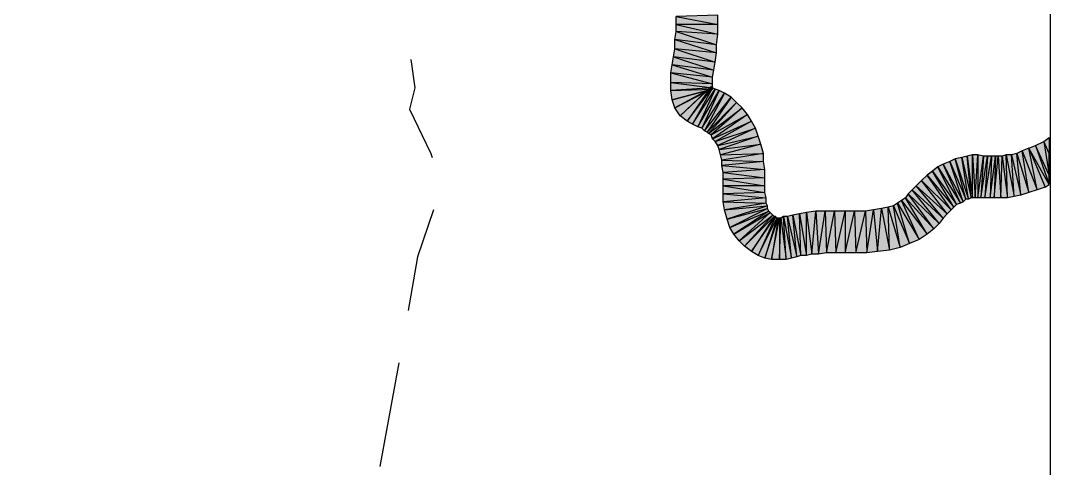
# Model space of a CAD drawing. Header units: millimetres. Extents: x 658 to 813, y 806 to 883.
# Drawn here: x 805.043 to 807.378, y 855.318 to 856.331 of the extents above; entities that cross this region are included whole.
import ezdxf

# ---------------------------------------------------------------- set-up
doc = ezdxf.new("R2010")
doc.units = ezdxf.units.MM
doc.header["$LTSCALE"] = 0.1
for name, color, linetype in [('BANTU 1', 7, 'Continuous'), ('BATKAB', 7, 'Continuous'), ('KLEKTOR2', 7, 'Continuous'), ('zat_Mask_solid', 7, 'Continuous')]:
    doc.layers.add(name, color=color, linetype=linetype)

msp = doc.modelspace()

# ---------------------------------------------------------------- hatches: boundary and pattern name
at = {"layer": 'KLEKTOR2'}
h = msp.add_hatch(color=7, dxfattribs=at)
h.paths.add_polyline_path([(806.6242, 856.3436), (806.53, 856.3405), (806.6242, 856.3223)])
h.paths.add_polyline_path([(806.53, 856.3405), (806.6242, 856.3223), (806.53, 856.3223)], flags=17)
h = msp.add_hatch(color=7, dxfattribs=at)
h.paths.add_polyline_path([(806.6242, 856.3223), (806.53, 856.3223), (806.6242, 856.301)], flags=17)
h.paths.add_polyline_path([(806.53, 856.3223), (806.6242, 856.301), (806.53, 856.3071)], flags=17)
h = msp.add_hatch(color=7, dxfattribs=at)
h.paths.add_polyline_path([(806.6212, 856.2767), (806.527, 856.2889), (806.6212, 856.2585)], flags=17)
h.paths.add_polyline_path([(806.527, 856.2889), (806.6212, 856.2585), (806.527, 856.2676)], flags=17)
h = msp.add_hatch(color=7, dxfattribs=at)
h.paths.add_polyline_path([(806.6121, 856.2037), (806.5178, 856.2129), (806.6121, 856.1885)], flags=17)
h.paths.add_polyline_path([(806.5178, 856.2129), (806.6121, 856.1885), (806.5178, 856.1916)], flags=17)
h = msp.add_hatch(color=7, dxfattribs=at)
h.paths.add_polyline_path([(806.6121, 856.1885), (806.5178, 856.1916), (806.6121, 856.1794)], flags=17)
h.paths.add_polyline_path([(806.5178, 856.1916), (806.6121, 856.1794), (806.5178, 856.1733)])
h.paths.add_polyline_path([(806.6121, 856.1794), (806.5178, 856.1733), (806.6121, 856.1764)], flags=17)
for points in [[(806.609, 856.1825), (806.5543, 856.1034), (806.5391, 856.1156)], [(806.609, 856.1825), (806.5543, 856.1034), (806.6121, 856.1794)], [(806.5999, 856.1733), (806.527, 856.1338), (806.5209, 856.1521)], [(806.5969, 856.1703), (806.5391, 856.1156), (806.527, 856.1338)], [(806.5543, 856.1034), (806.6121, 856.1794), (806.5665, 856.0973)], [(806.6121, 856.1794), (806.5665, 856.0973), (806.6182, 856.1764)], [(806.5665, 856.0973), (806.6182, 856.1764), (806.5786, 856.0913)], [(806.6182, 856.1764), (806.5786, 856.0913), (806.6273, 856.1733)], [(806.5786, 856.0913), (806.6273, 856.1733), (806.5878, 856.0882)], [(806.6273, 856.1733), (806.5878, 856.0882), (806.6394, 856.1673)], [(806.5878, 856.0882), (806.6394, 856.1673), (806.5938, 856.0821)], [(806.6394, 856.1673), (806.5938, 856.0821), (806.6546, 856.1581)], [(806.5938, 856.0821), (806.6546, 856.1581), (806.5999, 856.0791)], [(806.6546, 856.1581), (806.5999, 856.0791), (806.6668, 856.146)], [(806.5999, 856.0791), (806.6668, 856.146), (806.603, 856.0761)], [(806.6668, 856.146), (806.603, 856.0761), (806.679, 856.1338)], [(806.603, 856.0761), (806.679, 856.1338), (806.609, 856.073)], [(806.679, 856.1338), (806.609, 856.073), (806.6911, 856.1186)], [(806.609, 856.073), (806.6911, 856.1186), (806.6121, 856.0639)], [(806.6911, 856.1186), (806.6121, 856.0639), (806.7002, 856.1034)], [(806.6121, 856.0639), (806.7002, 856.1034), (806.6182, 856.0578)], [(806.7002, 856.1034), (806.6182, 856.0578), (806.7094, 856.0882)], [(806.6182, 856.0578), (806.7094, 856.0882), (806.6242, 856.0487)], [(806.7094, 856.0882), (806.6242, 856.0487), (806.7154, 856.07)], [(806.6242, 856.0487), (806.7154, 856.07), (806.6273, 856.0396)], [(806.7154, 856.07), (806.6273, 856.0396), (806.7215, 856.0517)], [(807.3751, 856.0669), (807.3751, 856.0305), (807.363, 856.0578)], [(806.6273, 856.0396), (806.7215, 856.0517), (806.6303, 856.0274)], [(806.7215, 856.0517), (806.6303, 856.0274), (806.7276, 856.0305)], [(806.6303, 856.0274), (806.7276, 856.0305), (806.6334, 856.0153)], [(806.7276, 856.0305), (806.6334, 856.0153), (806.7276, 856.0122)], [(806.6334, 856.0153), (806.7276, 856.0122), (806.6334, 856.0031)], [(806.7276, 856.0122), (806.6334, 856.0031), (806.7306, 855.994)], [(806.6334, 856.0031), (806.7306, 855.994), (806.6364, 855.9879)], [(806.7306, 855.994), (806.6364, 855.9879), (806.7306, 855.9757)], [(806.6364, 855.9879), (806.7306, 855.9757), (806.6364, 855.9727)]]:
    msp.add_hatch(color=7, dxfattribs=at).paths.add_polyline_path(points)
h = msp.add_hatch(color=7, dxfattribs=at)
h.paths.add_polyline_path([(807.3751, 855.9818), (807.3447, 856.0487), (807.3751, 855.9605)], flags=17)
h.paths.add_polyline_path([(807.3447, 856.0487), (807.3751, 855.9605), (807.3295, 856.0426)])
h = msp.add_hatch(color=7, dxfattribs=at)
h.paths.add_polyline_path([(807.3751, 856.0305), (807.363, 856.0578), (807.3751, 855.9818)], flags=17)
h.paths.add_polyline_path([(807.363, 856.0578), (807.3751, 855.9818), (807.3447, 856.0487)])
h = msp.add_hatch(color=7, dxfattribs=at)
h.paths.add_polyline_path([(807.1867, 855.9271), (807.1623, 856.0183), (807.1927, 855.9271)], flags=16)
h.paths.add_polyline_path([(807.1623, 856.0183), (807.1927, 855.9271), (807.1775, 856.0213)])
h = msp.add_hatch(color=7, dxfattribs=at)
h.paths.add_polyline_path([(807.1988, 855.9301), (807.1897, 856.0244), (807.2019, 855.9301)], flags=16)
h.paths.add_polyline_path([(807.1897, 856.0244), (807.2019, 855.9301), (807.2019, 856.0274)])
h = msp.add_hatch(color=7, dxfattribs=at)
h.paths.add_polyline_path([(807.2019, 855.9301), (807.2019, 856.0274), (807.2079, 855.9301)], flags=16)
h.paths.add_polyline_path([(807.2019, 856.0274), (807.2079, 855.9301), (807.214, 856.0274)])
h.paths.add_polyline_path([(807.2079, 855.9301), (807.214, 856.0274), (807.214, 855.9301)], flags=17)
h = msp.add_hatch(color=7, dxfattribs=at)
h.paths.add_polyline_path([(807.214, 856.0274), (807.214, 855.9301), (807.2262, 856.0244)])
h.paths.add_polyline_path([(807.214, 855.9301), (807.2262, 856.0244), (807.2201, 855.9301)], flags=17)
h = msp.add_hatch(color=7, dxfattribs=at)
h.paths.add_polyline_path([(807.2262, 856.0244), (807.2201, 855.9301), (807.2353, 856.0244)], flags=16)
h.paths.add_polyline_path([(807.2201, 855.9301), (807.2353, 856.0244), (807.2292, 855.9301)])
h = msp.add_hatch(color=7, dxfattribs=at)
h.paths.add_polyline_path([(807.2353, 856.0244), (807.2292, 855.9301), (807.2444, 856.0244)], flags=16)
h.paths.add_polyline_path([(807.2292, 855.9301), (807.2444, 856.0244), (807.2414, 855.9301)])
h = msp.add_hatch(color=7, dxfattribs=at)
h.paths.add_polyline_path([(807.2444, 856.0244), (807.2414, 855.9301), (807.2535, 856.0244)], flags=16)
h.paths.add_polyline_path([(807.2414, 855.9301), (807.2535, 856.0244), (807.2505, 855.9301)])
h = msp.add_hatch(color=7, dxfattribs=at)
h.paths.add_polyline_path([(807.2535, 856.0244), (807.2505, 855.9301), (807.2596, 856.0244)], flags=16)
h.paths.add_polyline_path([(807.2505, 855.9301), (807.2596, 856.0244), (807.2657, 855.9301)])
h = msp.add_hatch(color=7, dxfattribs=at)
h.paths.add_polyline_path([(807.2809, 855.9301), (807.2779, 856.0274), (807.2961, 855.9332)])
h.paths.add_polyline_path([(807.2779, 856.0274), (807.2961, 855.9332), (807.29, 856.0274)], flags=17)
h = msp.add_hatch(color=7, dxfattribs=at)
h.paths.add_polyline_path([(806.7306, 855.9757), (806.6364, 855.9727), (806.7306, 855.9575)])
h.paths.add_polyline_path([(806.6364, 855.9727), (806.7306, 855.9575), (806.6364, 855.9575)], flags=17)
h = msp.add_hatch(color=7, dxfattribs=at)
h.paths.add_polyline_path([(806.7306, 855.9575), (806.6364, 855.9575), (806.7306, 855.9423)], flags=17)
h.paths.add_polyline_path([(806.6364, 855.9575), (806.7306, 855.9423), (806.6364, 855.9393)])
h = msp.add_hatch(color=7, dxfattribs=at)
h.paths.add_polyline_path([(806.6394, 855.9028), (806.7367, 855.9119), (806.6455, 855.8815)])
h.paths.add_polyline_path([(806.7367, 855.9119), (806.6455, 855.8815), (806.7367, 855.9058)], flags=17)
h = msp.add_hatch(color=7, dxfattribs=at)
h.paths.add_polyline_path([(806.7519, 855.8876), (806.7002, 855.8085), (806.755, 855.8876)], flags=16)
h.paths.add_polyline_path([(806.7002, 855.8085), (806.755, 855.8876), (806.7154, 855.7994)])
h = msp.add_hatch(color=7, dxfattribs=at)
h.paths.add_polyline_path([(806.758, 855.8845), (806.7306, 855.7933), (806.761, 855.8845)], flags=16)
h.paths.add_polyline_path([(806.7306, 855.7933), (806.761, 855.8845), (806.7458, 855.7903)])
h = msp.add_hatch(color=7, dxfattribs=at)
h.paths.add_polyline_path([(806.761, 855.8845), (806.7458, 855.7903), (806.7641, 855.8845)], flags=16)
h.paths.add_polyline_path([(806.7458, 855.7903), (806.7641, 855.8845), (806.7641, 855.7903)])
h = msp.add_hatch(color=7, dxfattribs=at)
h.paths.add_polyline_path([(806.7641, 855.8845), (806.7641, 855.7903), (806.7671, 855.8845)], flags=16)
h.paths.add_polyline_path([(806.7641, 855.7903), (806.7671, 855.8845), (806.7793, 855.7903)])
h = msp.add_hatch(color=7, dxfattribs=at)
h.paths.add_polyline_path([(806.7793, 855.7903), (806.7732, 855.8876), (806.7914, 855.7933)])
h.paths.add_polyline_path([(806.7732, 855.8876), (806.7914, 855.7933), (806.7823, 855.8876)], flags=17)
h = msp.add_hatch(color=7, dxfattribs=at)
h.paths.add_polyline_path([(806.8127, 855.7994), (806.8097, 855.8937), (806.8249, 855.7994)], flags=16)
h.paths.add_polyline_path([(806.8097, 855.8937), (806.8249, 855.7994), (806.8249, 855.8967)])
h = msp.add_hatch(color=7, dxfattribs=at)
h.paths.add_polyline_path([(806.8887, 855.8997), (806.8918, 855.8055), (806.9131, 855.8997)])
h.paths.add_polyline_path([(806.8918, 855.8055), (806.9131, 855.8997), (806.9131, 855.8055)], flags=17)
h = msp.add_hatch(color=7, dxfattribs=at)
h.paths.add_polyline_path([(806.9131, 855.8997), (806.9131, 855.8055), (806.9343, 855.8997)], flags=16)
h.paths.add_polyline_path([(806.9131, 855.8055), (806.9343, 855.8997), (806.9374, 855.8055)])
at = {"layer": 'zat_Mask_solid'}
for points in [[(806.53, 856.3071), (806.6212, 856.2767), (806.527, 856.2889)], [(806.6242, 856.301), (806.53, 856.3071), (806.6212, 856.2767)], [(806.527, 856.2676), (806.6182, 856.2372), (806.5239, 856.2493)], [(806.6212, 856.2585), (806.527, 856.2676), (806.6182, 856.2372)], [(806.5209, 856.2311), (806.6121, 856.2037), (806.5178, 856.2129)], [(806.5239, 856.2493), (806.6151, 856.2189), (806.5209, 856.2311)], [(806.6151, 856.2189), (806.5209, 856.2311), (806.6121, 856.2037)], [(806.6182, 856.2372), (806.5239, 856.2493), (806.6151, 856.2189)], [(806.5969, 856.1703), (806.6121, 856.1794), (806.609, 856.1825)], [(806.5178, 856.1733), (806.6121, 856.1764), (806.5209, 856.1521)], [(806.5999, 856.1733), (806.6121, 856.1764), (806.6121, 856.1794)], [(807.3143, 856.0365), (807.3478, 855.9484), (807.3295, 856.0426)], [(807.3478, 855.9484), (807.3295, 856.0426), (807.366, 855.9545)], [(807.3751, 855.9605), (807.3295, 856.0426), (807.366, 855.9545)], [(807.1502, 856.0122), (807.1867, 855.9271), (807.1623, 856.0183)], [(807.1775, 856.0213), (807.1988, 855.9301), (807.1897, 856.0244)], [(807.1927, 855.9271), (807.1775, 856.0213), (807.1988, 855.9301)], [(807.2596, 856.0244), (807.2657, 855.9301), (807.2687, 856.0244)], [(807.2657, 855.9301), (807.2687, 856.0244), (807.2809, 855.9301)], [(807.2687, 856.0244), (807.2809, 855.9301), (807.2779, 856.0274)], [(807.29, 856.0274), (807.3113, 855.9362), (807.3022, 856.0305)], [(807.2961, 855.9332), (807.29, 856.0274), (807.3113, 855.9362)], [(807.3022, 856.0305), (807.3295, 855.9423), (807.3143, 856.0365)], [(807.3113, 855.9362), (807.3022, 856.0305), (807.3295, 855.9423)], [(807.3295, 855.9423), (807.3143, 856.0365), (807.3478, 855.9484)], [(807.1107, 855.9909), (807.1654, 855.9149), (807.1228, 856.0001)], [(807.1228, 856.0001), (807.1745, 855.918), (807.135, 856.0061)], [(807.1654, 855.9149), (807.1228, 856.0001), (807.1745, 855.918)], [(807.135, 856.0061), (807.1806, 855.921), (807.1502, 856.0122)], [(807.1745, 855.918), (807.135, 856.0061), (807.1806, 855.921)], [(807.1806, 855.921), (807.1502, 856.0122), (807.1867, 855.9271)], [(807.0863, 855.9697), (807.1532, 855.9028), (807.0985, 855.9818)], [(807.0985, 855.9818), (807.1593, 855.9089), (807.1107, 855.9909)], [(807.1532, 855.9028), (807.0985, 855.9818), (807.1593, 855.9089)], [(807.1593, 855.9089), (807.1107, 855.9909), (807.1654, 855.9149)], [(807.0559, 855.9393), (807.1259, 855.8724), (807.0651, 855.9484)], [(807.0651, 855.9484), (807.135, 855.8845), (807.0742, 855.9575)], [(807.1259, 855.8724), (807.0651, 855.9484), (807.135, 855.8845)], [(807.0742, 855.9575), (807.1441, 855.8937), (807.0863, 855.9697)], [(807.135, 855.8845), (807.0742, 855.9575), (807.1441, 855.8937)], [(807.1441, 855.8937), (807.0863, 855.9697), (807.1532, 855.9028)], [(806.7306, 855.9423), (806.6364, 855.9393), (806.7337, 855.9301)], [(806.6364, 855.9393), (806.7337, 855.9301), (806.6364, 855.921)], [(806.7337, 855.9301), (806.6364, 855.921), (806.7337, 855.918)], [(807.0316, 855.918), (807.0803, 855.8359), (807.0407, 855.9241)], [(807.0407, 855.9241), (807.0985, 855.8481), (807.0499, 855.9301)], [(807.0803, 855.8359), (807.0407, 855.9241), (807.0985, 855.8481)], [(807.0499, 855.9301), (807.1137, 855.8602), (807.0559, 855.9393)], [(807.0985, 855.8481), (807.0499, 855.9301), (807.1137, 855.8602)], [(807.1137, 855.8602), (807.0559, 855.9393), (807.1259, 855.8724)], [(806.6364, 855.921), (806.7337, 855.918), (806.6394, 855.9028)], [(806.7337, 855.918), (806.6394, 855.9028), (806.7367, 855.9119)], [(806.6455, 855.8815), (806.7367, 855.9058), (806.6516, 855.8633)], [(806.7367, 855.9058), (806.6516, 855.8633), (806.7398, 855.8997)], [(806.9587, 855.8997), (806.9617, 855.8055), (806.9769, 855.9028)], [(806.9617, 855.8055), (806.9769, 855.9028), (806.986, 855.8085)], [(806.9769, 855.9028), (806.986, 855.8085), (806.9951, 855.9058)], [(806.986, 855.8085), (806.9951, 855.9058), (807.0134, 855.8116)], [(806.9951, 855.9058), (807.0134, 855.8116), (807.0103, 855.9089)], [(807.0103, 855.9089), (807.0377, 855.8177), (807.0225, 855.9119)], [(807.0134, 855.8116), (807.0103, 855.9089), (807.0377, 855.8177)], [(807.0225, 855.9119), (807.059, 855.8268), (807.0316, 855.918)], [(807.0377, 855.8177), (807.0225, 855.9119), (807.059, 855.8268)], [(807.059, 855.8268), (807.0316, 855.918), (807.0803, 855.8359)], [(806.6516, 855.8633), (806.7398, 855.8997), (806.6607, 855.8481)], [(806.7398, 855.8997), (806.6607, 855.8481), (806.7428, 855.8967)], [(806.6607, 855.8481), (806.7428, 855.8967), (806.6729, 855.8329)], [(806.7428, 855.8967), (806.6729, 855.8329), (806.7489, 855.8906)], [(806.6729, 855.8329), (806.7489, 855.8906), (806.685, 855.8207)], [(806.7489, 855.8906), (806.685, 855.8207), (806.7519, 855.8876)], [(806.685, 855.8207), (806.7519, 855.8876), (806.7002, 855.8085)], [(806.755, 855.8876), (806.7154, 855.7994), (806.758, 855.8845)], [(806.7154, 855.7994), (806.758, 855.8845), (806.7306, 855.7933)], [(806.7671, 855.8845), (806.7793, 855.7903), (806.7732, 855.8876)], [(806.7823, 855.8876), (806.8036, 855.7964), (806.7945, 855.8906)], [(806.7914, 855.7933), (806.7823, 855.8876), (806.8036, 855.7964)], [(806.7945, 855.8906), (806.8127, 855.7994), (806.8097, 855.8937)], [(806.8036, 855.7964), (806.7945, 855.8906), (806.8127, 855.7994)], [(806.8249, 855.8967), (806.837, 855.8025), (806.8462, 855.8997)], [(806.8249, 855.7994), (806.8249, 855.8967), (806.837, 855.8025)], [(806.837, 855.8025), (806.8462, 855.8997), (806.8522, 855.8025)], [(806.8462, 855.8997), (806.8522, 855.8025), (806.8674, 855.8997)], [(806.8522, 855.8025), (806.8674, 855.8997), (806.8705, 855.8055)], [(806.8674, 855.8997), (806.8705, 855.8055), (806.8887, 855.8997)], [(806.8705, 855.8055), (806.8887, 855.8997), (806.8918, 855.8055)], [(806.9343, 855.8997), (806.9374, 855.8055), (806.9587, 855.8997)], [(806.9374, 855.8055), (806.9587, 855.8997), (806.9617, 855.8055)]]:
    msp.add_hatch(color=7, dxfattribs=at).paths.add_polyline_path(points)

# ---------------------------------------------------------------- linework, layer by layer
at = {"layer": 'BANTU 1', "color": 7}
msp.add_lwpolyline([(790.4998, 851.9933), (807.3782, 851.9933), (807.3782, 867.0051), (790.4998, 867.0051), (790.4998, 851.9933)], dxfattribs=at)
at = {"layer": 'BATKAB', "color": 7}
for points in [[(805.9281, 856.2433), (805.9372, 856.1794), (805.925, 856.1308), (805.9737, 856.0305), (805.9767, 856.0213)], [(805.9798, 855.9028), (805.9433, 855.7964), (805.922, 855.6748)], [(805.9007, 855.5562), (805.8582, 855.3221)]]:
    msp.add_lwpolyline(points, dxfattribs=at)
at = {"layer": 'KLEKTOR2', "color": 7}
for points in [[(806.6242, 856.3436), (806.53, 856.3405), (806.6242, 856.3223), (806.6242, 856.3436)], [(806.53, 856.3405), (806.6242, 856.3223), (806.53, 856.3223), (806.53, 856.3405)], [(806.6242, 856.3223), (806.53, 856.3223), (806.6242, 856.301), (806.6242, 856.3223)], [(806.53, 856.3223), (806.6242, 856.301), (806.53, 856.3071), (806.53, 856.3223)], [(806.53, 856.3071), (806.6212, 856.2767), (806.527, 856.2889), (806.53, 856.3071)], [(806.6242, 856.301), (806.53, 856.3071), (806.6212, 856.2767), (806.6242, 856.301)], [(806.6212, 856.2767), (806.527, 856.2889), (806.6212, 856.2585), (806.6212, 856.2767)], [(806.527, 856.2889), (806.6212, 856.2585), (806.527, 856.2676), (806.527, 856.2889)], [(806.527, 856.2676), (806.6182, 856.2372), (806.5239, 856.2493), (806.527, 856.2676)], [(806.6212, 856.2585), (806.527, 856.2676), (806.6182, 856.2372), (806.6212, 856.2585)], [(806.5209, 856.2311), (806.6121, 856.2037), (806.5178, 856.2129), (806.5209, 856.2311)], [(806.5239, 856.2493), (806.6151, 856.2189), (806.5209, 856.2311), (806.5239, 856.2493)], [(806.6151, 856.2189), (806.5209, 856.2311), (806.6121, 856.2037), (806.6151, 856.2189)], [(806.6182, 856.2372), (806.5239, 856.2493), (806.6151, 856.2189), (806.6182, 856.2372)], [(806.6121, 856.2037), (806.5178, 856.2129), (806.6121, 856.1885), (806.6121, 856.2037)], [(806.5178, 856.2129), (806.6121, 856.1885), (806.5178, 856.1916), (806.5178, 856.2129)], [(806.6121, 856.1885), (806.5178, 856.1916), (806.6121, 856.1794), (806.6121, 856.1885)], [(806.5178, 856.1916), (806.6121, 856.1794), (806.5178, 856.1733), (806.5178, 856.1916)], [(806.609, 856.1825), (806.5543, 856.1034), (806.5391, 856.1156), (806.609, 856.1825)], [(806.609, 856.1825), (806.5543, 856.1034), (806.6121, 856.1794), (806.609, 856.1825)], [(806.5969, 856.1703), (806.6121, 856.1794), (806.609, 856.1825), (806.5969, 856.1703)], [(806.6121, 856.1794), (806.5178, 856.1733), (806.6121, 856.1764), (806.6121, 856.1794)], [(806.5178, 856.1733), (806.6121, 856.1764), (806.5209, 856.1521), (806.5178, 856.1733)], [(806.5999, 856.1733), (806.527, 856.1338), (806.5209, 856.1521), (806.5999, 856.1733)], [(806.5969, 856.1703), (806.5391, 856.1156), (806.527, 856.1338), (806.5969, 856.1703)], [(806.5543, 856.1034), (806.6121, 856.1794), (806.5665, 856.0973), (806.5543, 856.1034)], [(806.6121, 856.1794), (806.5665, 856.0973), (806.6182, 856.1764), (806.6121, 856.1794)], [(806.5665, 856.0973), (806.6182, 856.1764), (806.5786, 856.0913), (806.5665, 856.0973)], [(806.6182, 856.1764), (806.5786, 856.0913), (806.6273, 856.1733), (806.6182, 856.1764)], [(806.5786, 856.0913), (806.6273, 856.1733), (806.5878, 856.0882), (806.5786, 856.0913)], [(806.6273, 856.1733), (806.5878, 856.0882), (806.6394, 856.1673), (806.6273, 856.1733)], [(806.5878, 856.0882), (806.6394, 856.1673), (806.5938, 856.0821), (806.5878, 856.0882)], [(806.6394, 856.1673), (806.5938, 856.0821), (806.6546, 856.1581), (806.6394, 856.1673)], [(806.5938, 856.0821), (806.6546, 856.1581), (806.5999, 856.0791), (806.5938, 856.0821)], [(806.5999, 856.1733), (806.6121, 856.1764), (806.6121, 856.1794), (806.5999, 856.1733)], [(806.6546, 856.1581), (806.5999, 856.0791), (806.6668, 856.146), (806.6546, 856.1581)], [(806.5999, 856.0791), (806.6668, 856.146), (806.603, 856.0761), (806.5999, 856.0791)], [(806.6668, 856.146), (806.603, 856.0761), (806.679, 856.1338), (806.6668, 856.146)], [(806.603, 856.0761), (806.679, 856.1338), (806.609, 856.073), (806.603, 856.0761)], [(806.679, 856.1338), (806.609, 856.073), (806.6911, 856.1186), (806.679, 856.1338)], [(806.609, 856.073), (806.6911, 856.1186), (806.6121, 856.0639), (806.609, 856.073)], [(806.6911, 856.1186), (806.6121, 856.0639), (806.7002, 856.1034), (806.6911, 856.1186)], [(806.6121, 856.0639), (806.7002, 856.1034), (806.6182, 856.0578), (806.6121, 856.0639)], [(806.7002, 856.1034), (806.6182, 856.0578), (806.7094, 856.0882), (806.7002, 856.1034)], [(806.6182, 856.0578), (806.7094, 856.0882), (806.6242, 856.0487), (806.6182, 856.0578)], [(806.7094, 856.0882), (806.6242, 856.0487), (806.7154, 856.07), (806.7094, 856.0882)], [(806.6242, 856.0487), (806.7154, 856.07), (806.6273, 856.0396), (806.6242, 856.0487)], [(806.7154, 856.07), (806.6273, 856.0396), (806.7215, 856.0517), (806.7154, 856.07)], [(807.3751, 856.0669), (807.3751, 856.0305), (807.363, 856.0578), (807.3751, 856.0669)], [(806.6273, 856.0396), (806.7215, 856.0517), (806.6303, 856.0274), (806.6273, 856.0396)], [(806.7215, 856.0517), (806.6303, 856.0274), (806.7276, 856.0305), (806.7215, 856.0517)], [(807.3143, 856.0365), (807.3478, 855.9484), (807.3295, 856.0426), (807.3143, 856.0365)], [(807.3447, 856.0487), (807.3751, 855.9605), (807.3295, 856.0426), (807.3447, 856.0487)], [(807.3478, 855.9484), (807.3295, 856.0426), (807.366, 855.9545), (807.3478, 855.9484)], [(807.3751, 855.9605), (807.3295, 856.0426), (807.366, 855.9545), (807.3751, 855.9605)], [(807.363, 856.0578), (807.3751, 855.9818), (807.3447, 856.0487), (807.363, 856.0578)], [(807.3751, 855.9818), (807.3447, 856.0487), (807.3751, 855.9605), (807.3751, 855.9818)], [(807.3751, 856.0305), (807.363, 856.0578), (807.3751, 855.9818), (807.3751, 856.0305)], [(806.6303, 856.0274), (806.7276, 856.0305), (806.6334, 856.0153), (806.6303, 856.0274)], [(806.7276, 856.0305), (806.6334, 856.0153), (806.7276, 856.0122), (806.7276, 856.0305)], [(807.1502, 856.0122), (807.1867, 855.9271), (807.1623, 856.0183), (807.1502, 856.0122)], [(807.1623, 856.0183), (807.1927, 855.9271), (807.1775, 856.0213), (807.1623, 856.0183)], [(807.1867, 855.9271), (807.1623, 856.0183), (807.1927, 855.9271), (807.1867, 855.9271)], [(807.1775, 856.0213), (807.1988, 855.9301), (807.1897, 856.0244), (807.1775, 856.0213)], [(807.1927, 855.9271), (807.1775, 856.0213), (807.1988, 855.9301), (807.1927, 855.9271)], [(807.1897, 856.0244), (807.2019, 855.9301), (807.2019, 856.0274), (807.1897, 856.0244)], [(807.1988, 855.9301), (807.1897, 856.0244), (807.2019, 855.9301), (807.1988, 855.9301)], [(807.2019, 855.9301), (807.2019, 856.0274), (807.2079, 855.9301), (807.2019, 855.9301)], [(807.2019, 856.0274), (807.2079, 855.9301), (807.214, 856.0274), (807.2019, 856.0274)], [(807.2079, 855.9301), (807.214, 856.0274), (807.214, 855.9301), (807.2079, 855.9301)], [(807.214, 856.0274), (807.214, 855.9301), (807.2262, 856.0244), (807.214, 856.0274)], [(807.214, 855.9301), (807.2262, 856.0244), (807.2201, 855.9301), (807.214, 855.9301)], [(807.2262, 856.0244), (807.2201, 855.9301), (807.2353, 856.0244), (807.2262, 856.0244)], [(807.2201, 855.9301), (807.2353, 856.0244), (807.2292, 855.9301), (807.2201, 855.9301)], [(807.2353, 856.0244), (807.2292, 855.9301), (807.2444, 856.0244), (807.2353, 856.0244)], [(807.2292, 855.9301), (807.2444, 856.0244), (807.2414, 855.9301), (807.2292, 855.9301)], [(807.2444, 856.0244), (807.2414, 855.9301), (807.2535, 856.0244), (807.2444, 856.0244)], [(807.2414, 855.9301), (807.2535, 856.0244), (807.2505, 855.9301), (807.2414, 855.9301)], [(807.2535, 856.0244), (807.2505, 855.9301), (807.2596, 856.0244), (807.2535, 856.0244)], [(807.2505, 855.9301), (807.2596, 856.0244), (807.2657, 855.9301), (807.2505, 855.9301)], [(807.2596, 856.0244), (807.2657, 855.9301), (807.2687, 856.0244), (807.2596, 856.0244)], [(807.2657, 855.9301), (807.2687, 856.0244), (807.2809, 855.9301), (807.2657, 855.9301)], [(807.2687, 856.0244), (807.2809, 855.9301), (807.2779, 856.0274), (807.2687, 856.0244)], [(807.2809, 855.9301), (807.2779, 856.0274), (807.2961, 855.9332), (807.2809, 855.9301)], [(807.2779, 856.0274), (807.2961, 855.9332), (807.29, 856.0274), (807.2779, 856.0274)], [(807.29, 856.0274), (807.3113, 855.9362), (807.3022, 856.0305), (807.29, 856.0274)], [(807.2961, 855.9332), (807.29, 856.0274), (807.3113, 855.9362), (807.2961, 855.9332)], [(807.3022, 856.0305), (807.3295, 855.9423), (807.3143, 856.0365), (807.3022, 856.0305)], [(807.3113, 855.9362), (807.3022, 856.0305), (807.3295, 855.9423), (807.3113, 855.9362)], [(807.3295, 855.9423), (807.3143, 856.0365), (807.3478, 855.9484), (807.3295, 855.9423)], [(806.6334, 856.0153), (806.7276, 856.0122), (806.6334, 856.0031), (806.6334, 856.0153)], [(806.7276, 856.0122), (806.6334, 856.0031), (806.7306, 855.994), (806.7276, 856.0122)], [(806.6334, 856.0031), (806.7306, 855.994), (806.6364, 855.9879), (806.6334, 856.0031)], [(806.7306, 855.994), (806.6364, 855.9879), (806.7306, 855.9757), (806.7306, 855.994)], [(807.1107, 855.9909), (807.1654, 855.9149), (807.1228, 856.0001), (807.1107, 855.9909)], [(807.1228, 856.0001), (807.1745, 855.918), (807.135, 856.0061), (807.1228, 856.0001)], [(807.1654, 855.9149), (807.1228, 856.0001), (807.1745, 855.918), (807.1654, 855.9149)], [(807.135, 856.0061), (807.1806, 855.921), (807.1502, 856.0122), (807.135, 856.0061)], [(807.1745, 855.918), (807.135, 856.0061), (807.1806, 855.921), (807.1745, 855.918)], [(807.1806, 855.921), (807.1502, 856.0122), (807.1867, 855.9271), (807.1806, 855.921)], [(806.6364, 855.9879), (806.7306, 855.9757), (806.6364, 855.9727), (806.6364, 855.9879)], [(806.7306, 855.9757), (806.6364, 855.9727), (806.7306, 855.9575), (806.7306, 855.9757)], [(806.6364, 855.9727), (806.7306, 855.9575), (806.6364, 855.9575), (806.6364, 855.9727)], [(807.0863, 855.9697), (807.1532, 855.9028), (807.0985, 855.9818), (807.0863, 855.9697)], [(807.0985, 855.9818), (807.1593, 855.9089), (807.1107, 855.9909), (807.0985, 855.9818)], [(807.1532, 855.9028), (807.0985, 855.9818), (807.1593, 855.9089), (807.1532, 855.9028)], [(807.1593, 855.9089), (807.1107, 855.9909), (807.1654, 855.9149), (807.1593, 855.9089)], [(806.7306, 855.9575), (806.6364, 855.9575), (806.7306, 855.9423), (806.7306, 855.9575)], [(806.6364, 855.9575), (806.7306, 855.9423), (806.6364, 855.9393), (806.6364, 855.9575)], [(807.0559, 855.9393), (807.1259, 855.8724), (807.0651, 855.9484), (807.0559, 855.9393)], [(807.0651, 855.9484), (807.135, 855.8845), (807.0742, 855.9575), (807.0651, 855.9484)], [(807.1259, 855.8724), (807.0651, 855.9484), (807.135, 855.8845), (807.1259, 855.8724)], [(807.0742, 855.9575), (807.1441, 855.8937), (807.0863, 855.9697), (807.0742, 855.9575)], [(807.135, 855.8845), (807.0742, 855.9575), (807.1441, 855.8937), (807.135, 855.8845)], [(807.1441, 855.8937), (807.0863, 855.9697), (807.1532, 855.9028), (807.1441, 855.8937)], [(806.7306, 855.9423), (806.6364, 855.9393), (806.7337, 855.9301), (806.7306, 855.9423)], [(806.6364, 855.9393), (806.7337, 855.9301), (806.6364, 855.921), (806.6364, 855.9393)], [(806.7337, 855.9301), (806.6364, 855.921), (806.7337, 855.918), (806.7337, 855.9301)], [(807.0316, 855.918), (807.0803, 855.8359), (807.0407, 855.9241), (807.0316, 855.918)], [(807.0407, 855.9241), (807.0985, 855.8481), (807.0499, 855.9301), (807.0407, 855.9241)], [(807.0803, 855.8359), (807.0407, 855.9241), (807.0985, 855.8481), (807.0803, 855.8359)], [(807.0499, 855.9301), (807.1137, 855.8602), (807.0559, 855.9393), (807.0499, 855.9301)], [(807.0985, 855.8481), (807.0499, 855.9301), (807.1137, 855.8602), (807.0985, 855.8481)], [(807.1137, 855.8602), (807.0559, 855.9393), (807.1259, 855.8724), (807.1137, 855.8602)], [(806.6364, 855.921), (806.7337, 855.918), (806.6394, 855.9028), (806.6364, 855.921)], [(806.7337, 855.918), (806.6394, 855.9028), (806.7367, 855.9119), (806.7337, 855.918)], [(806.6394, 855.9028), (806.7367, 855.9119), (806.6455, 855.8815), (806.6394, 855.9028)], [(806.7367, 855.9119), (806.6455, 855.8815), (806.7367, 855.9058), (806.7367, 855.9119)], [(806.6455, 855.8815), (806.7367, 855.9058), (806.6516, 855.8633), (806.6455, 855.8815)], [(806.7367, 855.9058), (806.6516, 855.8633), (806.7398, 855.8997), (806.7367, 855.9058)], [(806.9587, 855.8997), (806.9617, 855.8055), (806.9769, 855.9028), (806.9587, 855.8997)], [(806.9617, 855.8055), (806.9769, 855.9028), (806.986, 855.8085), (806.9617, 855.8055)], [(806.9769, 855.9028), (806.986, 855.8085), (806.9951, 855.9058), (806.9769, 855.9028)], [(806.986, 855.8085), (806.9951, 855.9058), (807.0134, 855.8116), (806.986, 855.8085)], [(806.9951, 855.9058), (807.0134, 855.8116), (807.0103, 855.9089), (806.9951, 855.9058)], [(807.0103, 855.9089), (807.0377, 855.8177), (807.0225, 855.9119), (807.0103, 855.9089)], [(807.0134, 855.8116), (807.0103, 855.9089), (807.0377, 855.8177), (807.0134, 855.8116)], [(807.0225, 855.9119), (807.059, 855.8268), (807.0316, 855.918), (807.0225, 855.9119)], [(807.0377, 855.8177), (807.0225, 855.9119), (807.059, 855.8268), (807.0377, 855.8177)], [(807.059, 855.8268), (807.0316, 855.918), (807.0803, 855.8359), (807.059, 855.8268)], [(806.6516, 855.8633), (806.7398, 855.8997), (806.6607, 855.8481), (806.6516, 855.8633)], [(806.7398, 855.8997), (806.6607, 855.8481), (806.7428, 855.8967), (806.7398, 855.8997)], [(806.6607, 855.8481), (806.7428, 855.8967), (806.6729, 855.8329), (806.6607, 855.8481)], [(806.7428, 855.8967), (806.6729, 855.8329), (806.7489, 855.8906), (806.7428, 855.8967)], [(806.6729, 855.8329), (806.7489, 855.8906), (806.685, 855.8207), (806.6729, 855.8329)], [(806.7489, 855.8906), (806.685, 855.8207), (806.7519, 855.8876), (806.7489, 855.8906)], [(806.685, 855.8207), (806.7519, 855.8876), (806.7002, 855.8085), (806.685, 855.8207)], [(806.7519, 855.8876), (806.7002, 855.8085), (806.755, 855.8876), (806.7519, 855.8876)], [(806.7002, 855.8085), (806.755, 855.8876), (806.7154, 855.7994), (806.7002, 855.8085)], [(806.755, 855.8876), (806.7154, 855.7994), (806.758, 855.8845), (806.755, 855.8876)], [(806.7154, 855.7994), (806.758, 855.8845), (806.7306, 855.7933), (806.7154, 855.7994)], [(806.758, 855.8845), (806.7306, 855.7933), (806.761, 855.8845), (806.758, 855.8845)], [(806.7306, 855.7933), (806.761, 855.8845), (806.7458, 855.7903), (806.7306, 855.7933)], [(806.761, 855.8845), (806.7458, 855.7903), (806.7641, 855.8845), (806.761, 855.8845)], [(806.7458, 855.7903), (806.7641, 855.8845), (806.7641, 855.7903), (806.7458, 855.7903)], [(806.7641, 855.8845), (806.7641, 855.7903), (806.7671, 855.8845), (806.7641, 855.8845)], [(806.7641, 855.7903), (806.7671, 855.8845), (806.7793, 855.7903), (806.7641, 855.7903)], [(806.7671, 855.8845), (806.7793, 855.7903), (806.7732, 855.8876), (806.7671, 855.8845)], [(806.7793, 855.7903), (806.7732, 855.8876), (806.7914, 855.7933), (806.7793, 855.7903)], [(806.7732, 855.8876), (806.7914, 855.7933), (806.7823, 855.8876), (806.7732, 855.8876)], [(806.7823, 855.8876), (806.8036, 855.7964), (806.7945, 855.8906), (806.7823, 855.8876)], [(806.7914, 855.7933), (806.7823, 855.8876), (806.8036, 855.7964), (806.7914, 855.7933)], [(806.7945, 855.8906), (806.8127, 855.7994), (806.8097, 855.8937), (806.7945, 855.8906)], [(806.8036, 855.7964), (806.7945, 855.8906), (806.8127, 855.7994), (806.8036, 855.7964)], [(806.8097, 855.8937), (806.8249, 855.7994), (806.8249, 855.8967), (806.8097, 855.8937)], [(806.8127, 855.7994), (806.8097, 855.8937), (806.8249, 855.7994), (806.8127, 855.7994)], [(806.8249, 855.8967), (806.837, 855.8025), (806.8462, 855.8997), (806.8249, 855.8967)], [(806.8249, 855.7994), (806.8249, 855.8967), (806.837, 855.8025), (806.8249, 855.7994)], [(806.837, 855.8025), (806.8462, 855.8997), (806.8522, 855.8025), (806.837, 855.8025)], [(806.8462, 855.8997), (806.8522, 855.8025), (806.8674, 855.8997), (806.8462, 855.8997)], [(806.8522, 855.8025), (806.8674, 855.8997), (806.8705, 855.8055), (806.8522, 855.8025)], [(806.8674, 855.8997), (806.8705, 855.8055), (806.8887, 855.8997), (806.8674, 855.8997)], [(806.8705, 855.8055), (806.8887, 855.8997), (806.8918, 855.8055), (806.8705, 855.8055)], [(806.8887, 855.8997), (806.8918, 855.8055), (806.9131, 855.8997), (806.8887, 855.8997)], [(806.8918, 855.8055), (806.9131, 855.8997), (806.9131, 855.8055), (806.8918, 855.8055)], [(806.9131, 855.8997), (806.9131, 855.8055), (806.9343, 855.8997), (806.9131, 855.8997)], [(806.9131, 855.8055), (806.9343, 855.8997), (806.9374, 855.8055), (806.9131, 855.8055)], [(806.9343, 855.8997), (806.9374, 855.8055), (806.9587, 855.8997), (806.9343, 855.8997)], [(806.9374, 855.8055), (806.9587, 855.8997), (806.9617, 855.8055), (806.9374, 855.8055)]]:
    msp.add_lwpolyline(points, dxfattribs=at)

doc.saveas('drawing.dxf')
